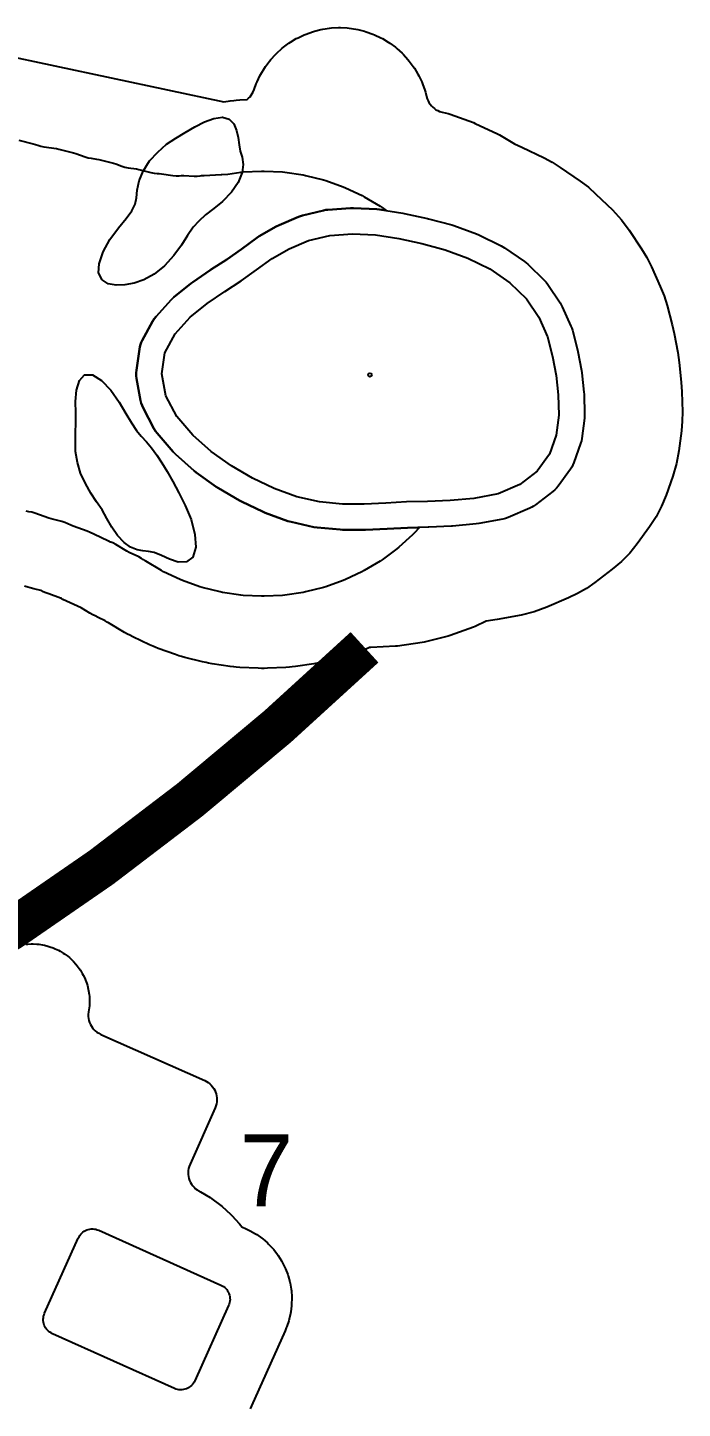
# Model space of a CAD drawing. Extents: x 425531 to 428300, y 1577248 to 1578701.
# Drawn here: x 428173.2 to 428300.4, y 1577959.4 to 1578227.7 of the extents above; entities that cross this region are included whole.
import ezdxf

# ---------------------------------------------------------------- set-up
doc = ezdxf.new("R2010")
doc.units = 21
for name, color, linetype, true_color in [('L-GOLF-ANNO', 7, 'Continuous', 0xffd23c), ('L-GOLF-BNKR', 7, 'Continuous', 0xe9dcb5), ('L-GOLF-CART', 7, 'Continuous', 0xcfcac0), ('L-GOLF-COLLAR', 7, 'Continuous', 0x5f9a33), ('L-GOLF-FWY', 7, 'Continuous', 0x6a9e35), ('L-GOLF-GRN', 7, 'Continuous', 0x74b23e), ('L-GOLF-PIN', 7, 'Continuous', 0xe0262b), ('L-GOLF-ROUGH', 7, 'Continuous', 0x4f7d2c), ('L-GOLF-TEE', 7, 'Continuous', 0x6fa63a)]:
    doc.layers.add(name, color=color, linetype=linetype, true_color=true_color)

msp = doc.modelspace()

# ---------------------------------------------------------------- linework, layer by layer
at = {"layer": 'L-GOLF-BNKR'}
for points, elevation in [([(428187.7, 1578178.7), (428187, 1578180), (428187.1, 1578181.8), (428187.9, 1578184.1), (428189.2, 1578186.5), (428190.9, 1578188.8), (428192.4, 1578190.6), (428193.5, 1578192.1), (428194.1, 1578193.4), (428194.4, 1578194.6), (428194.5, 1578196.1), (428194.9, 1578197.9), (428195.7, 1578199.8), (428196.9, 1578201.8), (428198.5, 1578203.5), (428200.2, 1578205), (428202, 1578206.2), (428203.8, 1578207.3), (428205.7, 1578208.4), (428207.6, 1578209.4), (428209.4, 1578210), (428211.1, 1578210.3), (428212.4, 1578209.9), (428213.3, 1578209), (428213.8, 1578207.7), (428214.1, 1578206.3), (428214.3, 1578204.9), (428214.5, 1578203.7), (428214.9, 1578202.5), (428215.1, 1578201.1), (428214.9, 1578199.5), (428214.1, 1578197.6), (428212.8, 1578195.7), (428211.1, 1578193.9), (428209.4, 1578192.5), (428207.8, 1578191.3), (428206.5, 1578190.1), (428205.4, 1578188.9), (428204.3, 1578187.3), (428203.1, 1578185.4), (428201.6, 1578183.4), (428199.8, 1578181.4), (428197.8, 1578179.8), (428195.8, 1578178.7), (428193.9, 1578178), (428192.1, 1578177.7), (428190.4, 1578177.6), (428188.9, 1578177.9), (428187.7, 1578178.7)], 68.39), ([(428199.2, 1578125.1), (428197.8, 1578125.7), (428196.7, 1578125.9), (428195.6, 1578126), (428194.5, 1578126.2), (428193.2, 1578126.7), (428192, 1578127.6), (428190.7, 1578129), (428189.6, 1578130.6), (428188.6, 1578132.3), (428187.7, 1578134), (428186.6, 1578135.5), (428185.5, 1578137.2), (428184.5, 1578139.1), (428183.5, 1578141.1), (428182.9, 1578143.2), (428182.5, 1578145.3), (428182.5, 1578147.2), (428182.5, 1578149), (428182.6, 1578150.8), (428182.6, 1578152.8), (428182.5, 1578155), (428182.7, 1578157.2), (428183.3, 1578159.1), (428184.3, 1578160.2), (428185.8, 1578160.2), (428187.6, 1578159.1), (428189.4, 1578157.2), (428191, 1578154.9), (428192.3, 1578152.7), (428193.4, 1578150.9), (428194.4, 1578149.4), (428195.3, 1578148.3), (428196.3, 1578147.2), (428197.3, 1578146), (428198.3, 1578144.6), (428199.3, 1578143.1), (428200.3, 1578141.4), (428201.4, 1578139.5), (428202.6, 1578137.3), (428203.8, 1578134.8), (428205, 1578132.1), (428205.7, 1578129.2), (428205.9, 1578126.7), (428205.3, 1578124.8), (428204.1, 1578123.9), (428202.5, 1578123.8), (428200.8, 1578124.4), (428199.2, 1578125.1)], 67.81)]:
    msp.add_lwpolyline(points, close=True, dxfattribs=dict(at, elevation=elevation))
at = {"layer": 'L-GOLF-CART', "const_width": 8}
msp.add_lwpolyline([(428238.66, 1578107.26), (428221.81, 1578091.88), (428204.77, 1578077.63), (428187.55, 1578064.49), (428170.15, 1578052.47), (428152.56, 1578041.57), (428134.8, 1578031.8), (428116.85, 1578023.14), (428098.72, 1578015.6), (428080.41, 1578009.18), (428061.92, 1578003.88), (428043.24, 1577999.7), (428024.39, 1577996.64), (428005.35, 1577994.7), (427986.13, 1577993.88), (427966.73, 1577994.18), (427947.15, 1577995.59), (427927.38, 1577998.13), (427907.44, 1578001.79), (427887.31, 1578006.56), (427867, 1578012.46), (427846.51, 1578019.48), (427825.84, 1578027.61), (427804.98, 1578036.87)], dxfattribs=at)
at = {"layer": 'L-GOLF-COLLAR', "elevation": 71.37}
msp.add_lwpolyline([(428281.4, 1578152.53), (428281.39, 1578152.15), (428281.36, 1578151.76), (428280.86, 1578147.86), (428280.77, 1578147.35), (428280.62, 1578146.84), (428279.32, 1578143.14), (428279.13, 1578142.69), (428278.91, 1578142.26), (428278.64, 1578141.86), (428276.24, 1578138.56), (428275.94, 1578138.18), (428275.61, 1578137.84), (428275.24, 1578137.53), (428271.84, 1578134.93), (428271.5, 1578134.69), (428271.14, 1578134.48), (428270.77, 1578134.3), (428266.57, 1578132.5), (428266.06, 1578132.32), (428265.54, 1578132.19), (428260.84, 1578131.29), (428260.33, 1578131.22), (428255.73, 1578130.82), (428255.53, 1578130.81), (428251.13, 1578130.61), (428251.02, 1578130.6), (428246.99, 1578130.5), (428243.05, 1578130.31), (428243.04, 1578130.31), (428238.84, 1578130.11), (428238.6, 1578130.1), (428234.4, 1578130.1), (428233.96, 1578130.12), (428229.46, 1578130.52), (428228.79, 1578130.62), (428224.39, 1578131.62), (428223.79, 1578131.8), (428219.39, 1578133.4), (428218.95, 1578133.59), (428214.75, 1578135.59), (428214.37, 1578135.78), (428210.27, 1578138.18), (428209.88, 1578138.44), (428205.98, 1578141.24), (428205.58, 1578141.56), (428201.98, 1578144.76), (428201.51, 1578145.24), (428198.41, 1578148.84), (428198.07, 1578149.29), (428197.77, 1578149.78), (428195.67, 1578153.78), (428195.46, 1578154.23), (428195.3, 1578154.7), (428195.18, 1578155.19), (428194.38, 1578159.49), (428194.31, 1578160.03), (428194.3, 1578160.58), (428194.35, 1578161.12), (428194.95, 1578165.22), (428195.03, 1578165.65), (428195.15, 1578166.07), (428195.31, 1578166.48), (428195.5, 1578166.88), (428197.5, 1578170.58), (428197.82, 1578171.09), (428198.2, 1578171.56), (428201.1, 1578174.76), (428201.35, 1578175.02), (428201.63, 1578175.27), (428204.93, 1578177.97), (428205.3, 1578178.24), (428208.7, 1578180.54), (428208.76, 1578180.58), (428211.89, 1578182.64), (428214.79, 1578184.66), (428217.74, 1578186.83), (428218.21, 1578187.13), (428221.51, 1578189.03), (428222.06, 1578189.31), (428225.86, 1578190.91), (428226.23, 1578191.05), (428226.62, 1578191.16), (428230.72, 1578192.16), (428231.13, 1578192.24), (428231.56, 1578192.29), (428235.96, 1578192.59), (428236.52, 1578192.6), (428241.02, 1578192.4), (428241.57, 1578192.34), (428246.07, 1578191.64), (428246.38, 1578191.58), (428250.88, 1578190.58), (428251.09, 1578190.53), (428255.59, 1578189.33), (428256.01, 1578189.2), (428260.41, 1578187.6), (428260.89, 1578187.39), (428265.19, 1578185.29), (428265.53, 1578185.11), (428265.85, 1578184.91), (428269.75, 1578182.21), (428270.07, 1578181.96), (428270.38, 1578181.69), (428273.58, 1578178.59), (428273.94, 1578178.2), (428274.26, 1578177.77), (428276.66, 1578174.17), (428276.88, 1578173.82), (428277.06, 1578173.44), (428278.76, 1578169.64), (428278.92, 1578169.26), (428279.04, 1578168.87), (428280.04, 1578165.07), (428280.11, 1578164.73), (428280.81, 1578161.03), (428280.87, 1578160.62), (428281.27, 1578156.82), (428281.3, 1578156.43), (428281.4, 1578152.53)], close=True, dxfattribs=at)
at = {"layer": 'L-GOLF-FWY', "elevation": 70.78}
msp.add_lwpolyline([(428171.51, 1578205.82), (428174.3, 1578205.12), (428174.77, 1578204.97), (428175.19, 1578204.83), (428175.77, 1578204.65), (428176.38, 1578204.53), (428178.83, 1578204.16), (428179.31, 1578204.07), (428182.15, 1578203.36), (428182.62, 1578203.22), (428184.41, 1578202.57), (428185, 1578202.4), (428185.6, 1578202.28), (428186.58, 1578202.13), (428187.06, 1578202.04), (428189.9, 1578201.32), (428190.37, 1578201.18), (428191.55, 1578200.76), (428192.14, 1578200.58), (428192.74, 1578200.46), (428194.35, 1578200.22), (428194.83, 1578200.13), (428197.19, 1578199.54), (428197.79, 1578199.42), (428198.4, 1578199.36), (428198.76, 1578199.34), (428199.25, 1578199.29), (428201.46, 1578198.96), (428202.07, 1578198.9), (428202.68, 1578198.9), (428203.05, 1578198.92), (428203.54, 1578198.92), (428205.55, 1578198.82), (428206.16, 1578198.82), (428206.77, 1578198.88), (428207.03, 1578198.92), (428207.52, 1578198.97), (428210.85, 1578199.13), (428210.97, 1578199.13), (428212.11, 1578199.22), (428214.62, 1578199.59), (428215.11, 1578199.64), (428218.67, 1578199.81), (428219.16, 1578199.81), (428222.72, 1578199.64), (428223.21, 1578199.59), (428226.73, 1578199.07), (428227.21, 1578198.97), (428230.67, 1578198.11), (428231.14, 1578197.96), (428234.5, 1578196.76), (428234.95, 1578196.57), (428238.18, 1578195.05), (428238.61, 1578194.82), (428241.67, 1578192.99), (428242.07, 1578192.71), (428242.84, 1578192.14), (428241.57, 1578192.34), (428241.02, 1578192.4), (428236.52, 1578192.6), (428235.96, 1578192.59), (428231.56, 1578192.29), (428231.13, 1578192.24), (428230.72, 1578192.16), (428226.62, 1578191.16), (428226.23, 1578191.05), (428225.86, 1578190.91), (428222.06, 1578189.31), (428221.51, 1578189.03), (428218.21, 1578187.13), (428217.74, 1578186.83), (428214.79, 1578184.66), (428211.89, 1578182.64), (428208.76, 1578180.58), (428208.7, 1578180.54), (428205.3, 1578178.24), (428204.93, 1578177.97), (428201.63, 1578175.27), (428201.35, 1578175.02), (428201.1, 1578174.76), (428198.2, 1578171.56), (428197.82, 1578171.09), (428197.5, 1578170.58), (428195.5, 1578166.88), (428195.31, 1578166.48), (428195.15, 1578166.07), (428195.03, 1578165.65), (428194.95, 1578165.22), (428194.35, 1578161.12), (428194.3, 1578160.58), (428194.31, 1578160.03), (428194.38, 1578159.49), (428195.18, 1578155.19), (428195.3, 1578154.7), (428195.46, 1578154.23), (428195.67, 1578153.78), (428197.77, 1578149.78), (428198.07, 1578149.29), (428198.41, 1578148.84), (428201.51, 1578145.24), (428201.98, 1578144.76), (428205.58, 1578141.56), (428205.98, 1578141.24), (428209.88, 1578138.44), (428210.27, 1578138.18), (428214.37, 1578135.78), (428214.75, 1578135.59), (428218.95, 1578133.59), (428219.39, 1578133.4), (428223.79, 1578131.8), (428224.39, 1578131.62), (428228.79, 1578130.62), (428229.46, 1578130.52), (428233.96, 1578130.12), (428234.4, 1578130.1), (428238.6, 1578130.1), (428238.84, 1578130.11), (428243.04, 1578130.31), (428243.05, 1578130.31), (428246.99, 1578130.5), (428249.31, 1578130.56), (428248.3, 1578129.45), (428247.96, 1578129.1), (428245.32, 1578126.71), (428244.94, 1578126.4), (428242.07, 1578124.27), (428241.67, 1578124), (428238.61, 1578122.17), (428238.17, 1578121.94), (428234.95, 1578120.41), (428234.5, 1578120.22), (428231.14, 1578119.02), (428230.67, 1578118.88), (428227.21, 1578118.01), (428226.73, 1578117.92), (428223.21, 1578117.4), (428222.72, 1578117.35), (428219.16, 1578117.17), (428218.67, 1578117.17), (428215.11, 1578117.35), (428214.62, 1578117.4), (428211.09, 1578117.92), (428210.61, 1578118.01), (428207.15, 1578118.88), (428206.68, 1578119.02), (428203.33, 1578120.22), (428202.87, 1578120.41), (428199.65, 1578121.94), (428199.22, 1578122.17), (428196.16, 1578124), (428195.95, 1578124.13), (428195.78, 1578124.25), (428195.75, 1578124.27), (428195.37, 1578124.52), (428194.83, 1578124.81), (428192.94, 1578125.7), (428192.51, 1578125.93), (428190.33, 1578127.24), (428189.79, 1578127.53), (428189.37, 1578127.7), (428189.34, 1578127.71), (428189.11, 1578127.81), (428188.92, 1578127.9), (428186.08, 1578129.24), (428185.86, 1578129.35), (428185.82, 1578129.37), (428185.64, 1578129.45), (428185.39, 1578129.59), (428184.82, 1578129.82), (428182.09, 1578130.8), (428181.64, 1578130.99), (428181.05, 1578131.27), (428180.48, 1578131.5), (428179.89, 1578131.68), (428177.82, 1578132.2), (428177.35, 1578132.34), (428174.66, 1578133.31), (428174.07, 1578133.49), (428173.47, 1578133.61), (428173.45, 1578133.61), (428172.97, 1578133.7)], dxfattribs=at)
at = {"layer": 'L-GOLF-GRN', "elevation": 71.37}
msp.add_lwpolyline([(428276.4, 1578152.4), (428275.9, 1578148.5), (428274.6, 1578144.8), (428272.2, 1578141.5), (428268.8, 1578138.9), (428264.6, 1578137.1), (428259.9, 1578136.2), (428255.3, 1578135.8), (428250.9, 1578135.6), (428246.8, 1578135.5), (428242.8, 1578135.3), (428238.6, 1578135.1), (428234.4, 1578135.1), (428229.9, 1578135.5), (428225.5, 1578136.5), (428221.1, 1578138.1), (428216.9, 1578140.1), (428212.8, 1578142.5), (428208.9, 1578145.3), (428205.3, 1578148.5), (428202.2, 1578152.1), (428200.1, 1578156.1), (428199.3, 1578160.4), (428199.9, 1578164.5), (428201.9, 1578168.2), (428204.8, 1578171.4), (428208.1, 1578174.1), (428211.5, 1578176.4), (428214.7, 1578178.5), (428217.7, 1578180.6), (428220.7, 1578182.8), (428224, 1578184.7), (428227.8, 1578186.3), (428231.9, 1578187.3), (428236.3, 1578187.6), (428240.8, 1578187.4), (428245.3, 1578186.7), (428249.8, 1578185.7), (428254.3, 1578184.5), (428258.7, 1578182.9), (428263, 1578180.8), (428266.9, 1578178.1), (428270.1, 1578175), (428272.5, 1578171.4), (428274.2, 1578167.6), (428275.2, 1578163.8), (428275.9, 1578160.1), (428276.3, 1578156.3), (428276.4, 1578152.4)], close=True, dxfattribs=at)
at = {"layer": 'L-GOLF-PIN'}
msp.add_circle((428239.7, 1578160.2, 71.37), 0.35, dxfattribs=at)
at = {"layer": 'L-GOLF-ROUGH'}
for points, elevation in [([(428145.63, 1578227.24), (428211.35, 1578213.26), (428212.56, 1578213.44), (428213.25, 1578213.52), (428213.73, 1578213.57), (428214.42, 1578213.62), (428215.8, 1578213.69), (428215.86, 1578213.73), (428216.15, 1578213.98), (428216.42, 1578214.25), (428216.66, 1578214.55), (428216.87, 1578214.87), (428217.05, 1578215.2), (428217.23, 1578215.65), (428217.63, 1578216.76), (428217.78, 1578217.13), (428218.35, 1578218.31), (428218.53, 1578218.66), (428219.21, 1578219.79), (428219.42, 1578220.12), (428220.21, 1578221.17), (428220.46, 1578221.47), (428221.34, 1578222.45), (428221.62, 1578222.73), (428222.59, 1578223.61), (428222.9, 1578223.86), (428223.95, 1578224.64), (428224.28, 1578224.86), (428225.41, 1578225.54), (428225.75, 1578225.72), (428226.94, 1578226.28), (428227.3, 1578226.43), (428228.54, 1578226.88), (428228.92, 1578226.99), (428230.19, 1578227.31), (428230.58, 1578227.39), (428231.88, 1578227.58), (428232.27, 1578227.62), (428233.58, 1578227.68), (428233.97, 1578227.68), (428235.29, 1578227.62), (428235.68, 1578227.58), (428236.98, 1578227.39), (428237.36, 1578227.31), (428238.64, 1578226.99), (428239.01, 1578226.88), (428240.25, 1578226.43), (428240.61, 1578226.28), (428241.8, 1578225.72), (428242.15, 1578225.54), (428243.28, 1578224.86), (428243.6, 1578224.64), (428244.66, 1578223.86), (428244.96, 1578223.61), (428245.94, 1578222.73), (428246.21, 1578222.45), (428247.1, 1578221.47), (428247.35, 1578221.17), (428248.13, 1578220.11), (428248.35, 1578219.79), (428249.02, 1578218.66), (428249.21, 1578218.31), (428249.77, 1578217.13), (428249.92, 1578216.76), (428250.36, 1578215.53), (428250.48, 1578215.15), (428250.69, 1578214.28), (428250.84, 1578213.81), (428250.99, 1578213.45), (428251.17, 1578213.11), (428251.39, 1578212.78), (428251.64, 1578212.48), (428251.92, 1578212.2), (428252.22, 1578211.95), (428252.54, 1578211.73), (428252.89, 1578211.55), (428253.25, 1578211.4), (428253.72, 1578211.26), (428254.89, 1578210.96), (428255.27, 1578210.85), (428259.8, 1578209.23), (428260.16, 1578209.08), (428264.51, 1578207.02), (428264.85, 1578206.84), (428267.79, 1578205.08), (428269.23, 1578204.47), (428273.53, 1578202.37), (428275.13, 1578201.51), (428276.66, 1578200.53), (428280.56, 1578197.83), (428282.13, 1578196.65), (428283.6, 1578195.34), (428286.8, 1578192.24), (428288.54, 1578190.36), (428290.07, 1578188.31), (428292.47, 1578184.71), (428293.51, 1578183), (428294.41, 1578181.2), (428296.11, 1578177.4), (428296.83, 1578175.58), (428297.41, 1578173.71), (428298.41, 1578169.91), (428298.78, 1578168.26), (428299.48, 1578164.56), (428299.77, 1578162.61), (428300.17, 1578158.81), (428300.29, 1578156.92), (428300.39, 1578153.02), (428300.37, 1578151.18), (428300.21, 1578149.35), (428300.21, 1578149.35), (428299.71, 1578145.45), (428299.25, 1578142.97), (428298.54, 1578140.54), (428297.24, 1578136.84), (428296.37, 1578134.69), (428295.29, 1578132.63), (428294.01, 1578130.68), (428291.61, 1578127.38), (428290.16, 1578125.58), (428288.55, 1578123.93), (428286.78, 1578122.44), (428283.38, 1578119.84), (428281.76, 1578118.7), (428280.04, 1578117.7), (428278.25, 1578116.84), (428274.05, 1578115.04), (428271.62, 1578114.15), (428269.11, 1578113.53), (428264.41, 1578112.63), (428262.3, 1578112.34), (428260.16, 1578111.32), (428259.8, 1578111.17), (428255.27, 1578109.55), (428254.89, 1578109.44), (428250.23, 1578108.27), (428249.84, 1578108.19), (428245.09, 1578107.49), (428244.7, 1578107.45), (428239.9, 1578107.21), (428239.66, 1578107.21), (428239.22, 1578107.04), (428235.86, 1578105.84), (428235.21, 1578105.63), (428234.74, 1578105.48), (428234.07, 1578105.3), (428230.62, 1578104.43), (428229.95, 1578104.28), (428229.46, 1578104.19), (428228.79, 1578104.07), (428225.26, 1578103.55), (428224.58, 1578103.46), (428224.09, 1578103.41), (428223.41, 1578103.36), (428219.84, 1578103.19), (428219.16, 1578103.17), (428218.67, 1578103.17), (428217.98, 1578103.19), (428214.42, 1578103.36), (428213.73, 1578103.41), (428213.25, 1578103.46), (428212.56, 1578103.55), (428209.04, 1578104.07), (428208.36, 1578104.19), (428207.88, 1578104.28), (428207.21, 1578104.43), (428203.75, 1578105.3), (428203.09, 1578105.48), (428202.62, 1578105.63), (428201.97, 1578105.84), (428198.61, 1578107.04), (428197.97, 1578107.29), (428197.52, 1578107.48), (428196.89, 1578107.76), (428193.66, 1578109.28), (428193.05, 1578109.59), (428192.62, 1578109.82), (428192.02, 1578110.16), (428188.96, 1578111.99), (428188.67, 1578112.17), (428188.46, 1578112.3), (428188.3, 1578112.41), (428186.96, 1578113.04), (428186.34, 1578113.35), (428185.91, 1578113.58), (428185.31, 1578113.92), (428183.66, 1578114.92), (428183.4, 1578115.03), (428183.2, 1578115.12), (428182.93, 1578115.24), (428180.1, 1578116.58), (428179.79, 1578116.73), (428179.67, 1578116.79), (428179.61, 1578116.82), (428177.38, 1578117.62), (428176.74, 1578117.87), (428176.28, 1578118.05), (428175.77, 1578118.28), (428174.41, 1578118.62), (428173.75, 1578118.81), (428173.28, 1578118.95), (428172.63, 1578119.16)], 71.96), ([(428172.85, 1578049.54), (428173.24, 1578049.57), (428173.94, 1578049.61), (428174.33, 1578049.61), (428175.03, 1578049.57), (428175.42, 1578049.54), (428176.11, 1578049.43), (428176.5, 1578049.36), (428177.18, 1578049.19), (428177.55, 1578049.07), (428178.21, 1578048.84), (428178.57, 1578048.69), (428179.2, 1578048.39), (428179.55, 1578048.2), (428180.15, 1578047.84), (428180.48, 1578047.63), (428181.04, 1578047.21), (428181.34, 1578046.96), (428181.86, 1578046.49), (428182.14, 1578046.21), (428182.61, 1578045.7), (428182.86, 1578045.39), (428183.27, 1578044.83), (428183.49, 1578044.5), (428183.85, 1578043.9), (428184.03, 1578043.56), (428184.33, 1578042.93), (428184.48, 1578042.56), (428184.72, 1578041.9), (428184.83, 1578041.53), (428185, 1578040.85), (428185.08, 1578040.47), (428185.18, 1578039.77), (428185.22, 1578039.38), (428185.25, 1578038.69), (428185.25, 1578038.29), (428185.22, 1578037.59), (428185.18, 1578037.2), (428185.07, 1578036.42), (428185.02, 1578035.92), (428185.02, 1578035.52), (428185.06, 1578035.12), (428185.14, 1578034.73), (428185.26, 1578034.35), (428185.41, 1578033.99), (428185.61, 1578033.64), (428185.83, 1578033.31), (428186.09, 1578033), (428186.38, 1578032.72), (428186.69, 1578032.48), (428187.03, 1578032.26), (428187.47, 1578032.04), (428207.63, 1578023.06), (428207.98, 1578022.89), (428208.31, 1578022.68), (428208.62, 1578022.43), (428208.9, 1578022.16), (428209.16, 1578021.87), (428209.38, 1578021.54), (428209.58, 1578021.2), (428209.73, 1578020.84), (428209.86, 1578020.47), (428209.94, 1578020.09), (428209.99, 1578019.7), (428210, 1578019.31), (428209.97, 1578018.91), (428209.9, 1578018.53), (428209.8, 1578018.15), (428209.65, 1578017.78), (428204.78, 1578006.84), (428204.6, 1578006.38), (428204.5, 1578005.99), (428204.43, 1578005.6), (428204.4, 1578005.2), (428204.42, 1578004.8), (428204.47, 1578004.41), (428204.56, 1578004.02), (428204.69, 1578003.64), (428204.86, 1578003.28), (428205.06, 1578002.94), (428205.29, 1578002.61), (428205.56, 1578002.32), (428205.85, 1578002.05), (428206.17, 1578001.81), (428206.6, 1578001.55), (428206.65, 1578001.52), (428206.82, 1578001.43), (428208.68, 1578000.32), (428209, 1578000.1), (428210.73, 1577998.81), (428211.04, 1577998.56), (428212.64, 1577997.11), (428212.92, 1577996.84), (428214.36, 1577995.24), (428214.61, 1577994.93), (428214.82, 1577994.66), (428215.68, 1577994.28), (428215.68, 1577994.28), (428216.21, 1577994.02), (428216.47, 1577993.89), (428217.49, 1577993.3), (428217.74, 1577993.14), (428218.7, 1577992.46), (428218.93, 1577992.28), (428219.82, 1577991.51), (428220.03, 1577991.3), (428220.84, 1577990.45), (428221.03, 1577990.22), (428221.75, 1577989.29), (428221.92, 1577989.05), (428222.54, 1577988.06), (428222.69, 1577987.8), (428223.21, 1577986.75), (428223.33, 1577986.48), (428223.75, 1577985.38), (428223.84, 1577985.1), (428224.15, 1577983.96), (428224.21, 1577983.67), (428224.41, 1577982.51), (428224.45, 1577982.22), (428224.53, 1577981.05), (428224.53, 1577980.75), (428224.5, 1577979.58), (428224.48, 1577979.28), (428224.33, 1577978.11), (428224.28, 1577977.82), (428224.01, 1577976.68), (428223.93, 1577976.39), (428223.56, 1577975.28), (428223.45, 1577975), (428223.23, 1577974.46), (428216.68, 1577959.84), (428216.43, 1577959.3)], 72.81)]:
    msp.add_lwpolyline(points, dxfattribs=dict(at, elevation=elevation))
at = {"layer": 'L-GOLF-TEE', "elevation": 70.36}
msp.add_lwpolyline([(428183.07, 1577992.46), (428183.21, 1577992.72), (428183.37, 1577992.97), (428183.55, 1577993.2), (428183.75, 1577993.41), (428183.97, 1577993.61), (428184.22, 1577993.77), (428184.47, 1577993.92), (428184.74, 1577994.04), (428185.02, 1577994.13), (428185.31, 1577994.19), (428185.6, 1577994.23), (428185.9, 1577994.23), (428186.19, 1577994.21), (428186.48, 1577994.16), (428186.76, 1577994.08), (428187.04, 1577993.97), (428210.76, 1577983.33), (428211.03, 1577983.19), (428211.27, 1577983.04), (428211.51, 1577982.85), (428211.72, 1577982.65), (428211.91, 1577982.43), (428212.08, 1577982.18), (428212.22, 1577981.93), (428212.34, 1577981.66), (428212.43, 1577981.38), (428212.49, 1577981.09), (428212.53, 1577980.8), (428212.54, 1577980.5), (428212.51, 1577980.21), (428212.46, 1577979.92), (428212.38, 1577979.64), (428212.27, 1577979.36), (428205.73, 1577964.74), (428205.59, 1577964.48), (428205.43, 1577964.23), (428205.25, 1577964), (428205.05, 1577963.79), (428204.83, 1577963.59), (428204.58, 1577963.43), (428204.33, 1577963.28), (428204.06, 1577963.16), (428203.78, 1577963.07), (428203.49, 1577963.01), (428203.2, 1577962.97), (428202.9, 1577962.97), (428202.61, 1577962.99), (428202.32, 1577963.04), (428202.04, 1577963.12), (428201.76, 1577963.23), (428178.04, 1577973.87), (428177.77, 1577974.01), (428177.53, 1577974.16), (428177.29, 1577974.35), (428177.08, 1577974.55), (428176.89, 1577974.77), (428176.72, 1577975.02), (428176.58, 1577975.27), (428176.46, 1577975.54), (428176.37, 1577975.82), (428176.31, 1577976.11), (428176.27, 1577976.4), (428176.26, 1577976.7), (428176.29, 1577976.99), (428176.34, 1577977.28), (428176.42, 1577977.56), (428176.53, 1577977.84), (428183.07, 1577992.46)], close=True, dxfattribs=at)

# ---------------------------------------------------------------- texts
at = {"layer": 'L-GOLF-ANNO'}
msp.add_text('7', height=14, dxfattribs=at).set_placement((428214.4, 1577998.6))

doc.saveas('drawing.dxf')
